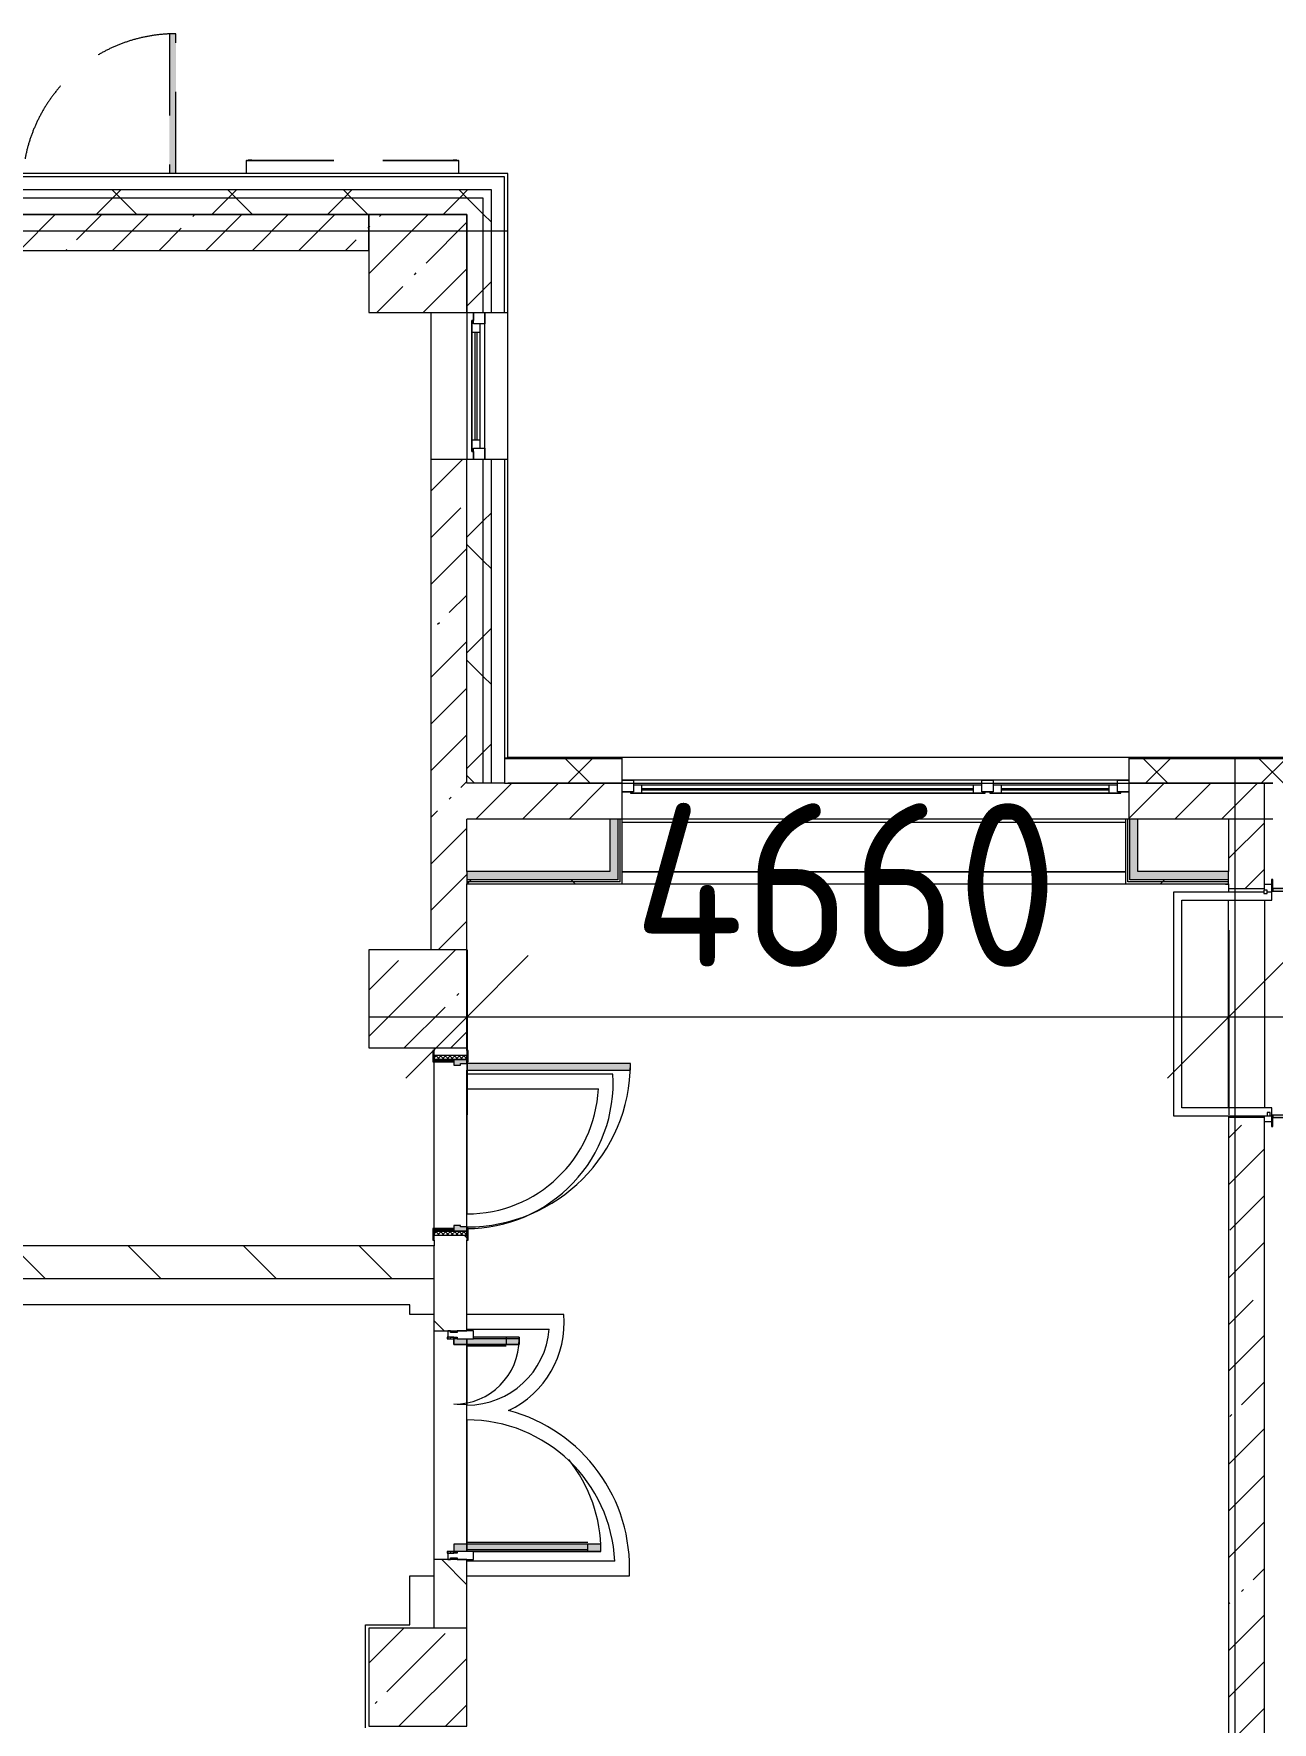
# Model space of a CAD drawing. Header units: millimetres. Extents: x 81548 to 272142, y -8553 to 29000.
# Drawn here: x 176092 to 183668, y 17875 to 28205 of the extents above; entities that cross this region are included whole.
import ezdxf

# ---------------------------------------------------------------- set-up
doc = ezdxf.new("R2010")
doc.units = ezdxf.units.MM
doc.linetypes.add('200_ШТРИХ__ш1_п0_6_', pattern=[800, 500, -300])
for name, color, linetype, lineweight in [('A-ANNO-DIMS', 7, 'Continuous', 9), ('A-ANNO-DIMS-500', 7, 'Continuous', 9), ('A-DETL-MBND-1', 7, '200_ШТРИХ__ш1_п0_6_', 9), ('A-GLAZ-3', 7, 'Continuous', 5), ('A-GLAZ-CWMG-2', 7, 'Continuous', 5), ('A-WALL', 7, 'Continuous', 9), ('A-WALL-3', 7, 'Continuous', 5), ('I-WALL-4', 7, 'Continuous', 5), ('S-COLS-3', 7, 'Continuous', 5), ('Оси', 7, 'Continuous', 9)]:
    doc.layers.add(name, color=color, linetype=linetype, lineweight=lineweight)
for name, color, linetype, lineweight, true_color in [('A-DETL-GENF-3', 7, 'Continuous', 5, 0xe2e2e2), ('A-DETL-GENF-5', 7, 'Continuous', 5, 0xaaaaaa), ('A-DOOR-2', 7, 'Continuous', 5, 0xe2e2e2), ('A-DOOR-3', 7, 'Continuous', 5, 0xaaaaaa), ('A-DOOR-FRAM-1', 7, 'Continuous', 5, 0xe2e2e2), ('A-DOOR-FRAM-3', 7, 'Continuous', 5, 0xaaaaaa), ('A-FLOR-1', 7, 'Continuous', 5, 0xaaaaaa), ('I-WALL-2', 7, 'Continuous', 5, 0xe7e7e7), ('I-WALL-3', 7, 'Continuous', 9, 0xe7e7e7)]:
    doc.layers.add(name, color=color, linetype=linetype, lineweight=lineweight, true_color=true_color)
doc.styles.add('ISOCPEUR_1', font='isocpeur.ttf', dxfattribs={"width": 0.9, "height": 1000})
doc.dimstyles.new('ISO-2_0_0_9К_Средний_округл2', dxfattribs={"dimscale": 304.8, "dimtxt": 995.981176, "dimasz": 2.46063, "dimexe": 1.968504, "dimexo": 0, "dimgap": 0, "dimtad": 1, "dimdec": 0, "dimrnd": 10, "dimzin": 0, "dimdsep": 46, "dimtxsty": 'ISOCPEUR_1', "dimblk1": 'OBLIQUE', "dimblk2": 'OBLIQUE', "dimsah": 1, "dimcen": 0.09, "dimdle": 1.968504, "dimazin": 0, "dimtfac": 1, "dimtdec": 4, "dimtix": 1, "dimtmove": 0, "dimatfit": 3, "dimfxl": 1, "dimtvp": 1, "dimtolj": 1, "dimtzin": 0, "dimarcsym": 2})
pattern_1 = [(45, (145131.5, 0), (-353.5534, 353.5534), []), (135, (145131.5, 0), (-353.5534, -353.5534), [])]
pattern_2 = [(45, (145131.5, 0), (-285.123, 285.123), []), (45, (145416.64, 0), (-285.123, 285.123), [504.031, -100.806, 16.764, -84.042])]
pattern_3 = [(135, (145131.5, 0), (-353.5534, -353.5534), [])]
pattern_4 = [(45, (145131.5, 0), (-530.33, 530.33), []), (135, (145131.5, 0), (-530.33, -530.33), [])]

# ---------------------------------------------------------------- blocks, each defined once
blk = doc.blocks.new('BSC_Колонна _Прямоугольная - 600х600-V71-2_10_3_птичка')
at = {"layer": 'S-COLS-3'}
h = blk.add_hatch(dxfattribs=at)
h.set_pattern_fill('FP_98', color=256, style=0, pattern_type=2)
h.set_pattern_definition([(45, (-33310, -18150), (-285.123, 285.123), []), (45, (-33024.88, -18150), (-285.123, 285.123), [504.031, -100.806, 16.764, -84.042])])
h.paths.add_polyline_path([(-300, -300), (300, -300), (300, 300), (-300, 300), (-300, 12)])
for p, q in [((300, 300), (-300, 300)), ((-300, 300), (-300, -300)), ((300, -300), (300, 300)), ((-300, -300), (300, -300))]:
    blk.add_line(p, q, dxfattribs=at)
blk = doc.blocks.new('120_Окно_СКБ_2Ст - 120_Окно_СКБ_2Ст 3100х2500 _мал_створка слева_ 2-22446355-2_10_3_птичка')
at = {"layer": 'A-GLAZ-3'}
for p, q in [((-1550, -127), (-1550, -57)), ((-1550, -57), (-1480, -57)), ((1550, -57), (-1550, -57)), ((-1480, -57), (-1480, -127)), ((650, -87), (-1480, -87)), ((-1480, -87), (-1480, -127)), ((-1430, -137), (-1430, -87)), ((600, -137), (600, -87)), ((650, -127), (650, -57)), ((650, -57), (720, -57)), ((650, -127), (650, -87)), ((720, -57), (720, -127)), ((1480, -87), (720, -87)), ((720, -87), (720, -127)), ((770, -137), (770, -87)), ((1430, -137), (1430, -87)), ((1480, -127), (1480, -57)), ((1480, -57), (1550, -57)), ((1480, -127), (1480, -87)), ((1550, -57), (1550, -127)), ((-1480, -127), (-1550, -127)), ((-1550, -127), (-1500, -127)), ((-1480, -127), (-1500, -127)), ((-1500, -127), (-1500, -137)), ((-1500, -137), (670, -137)), ((670, -137), (-1500, -137)), ((-1430, -107), (600, -107)), ((600, -117), (-1430, -117)), ((720, -127), (650, -127)), ((670, -127), (650, -127)), ((670, -127), (700, -127)), ((670, -137), (670, -127)), ((720, -127), (700, -127)), ((700, -127), (700, -137)), ((700, -137), (1500, -137)), ((1500, -137), (700, -137)), ((770, -107), (1430, -107)), ((1430, -117), (770, -117)), ((1550, -127), (1480, -127)), ((1500, -127), (1480, -127)), ((1500, -127), (1550, -127)), ((1500, -137), (1500, -127))]:
    blk.add_line(p, q, dxfattribs=at)
blk = doc.blocks.new('120_Окно_СКБ_1Ст - 120_Окно_СКБ_1Ст 900х2500_h_-19906774-2_10_3_птичка')
at = {"layer": 'A-GLAZ-3'}
for p, q in [((-450, -75), (-450, -5)), ((-450, -5), (-380, -5)), ((450, -5), (-450, -5)), ((-380, -75), (-450, -75)), ((-450, -75), (-400, -75)), ((-380, -75), (-400, -75)), ((-400, -75), (-400, -85)), ((-400, -85), (400, -85)), ((400, -85), (-400, -85)), ((-380, -5), (-380, -75)), ((380, -35), (-380, -35)), ((-380, -35), (-380, -75)), ((-330, -85), (-330, -35)), ((-330, -55), (330, -55)), ((330, -65), (-330, -65)), ((330, -85), (330, -35)), ((380, -75), (380, -5)), ((380, -5), (450, -5)), ((380, -75), (380, -35)), ((450, -75), (380, -75)), ((400, -75), (380, -75)), ((400, -75), (450, -75)), ((400, -85), (400, -75)), ((450, -5), (450, -75))]:
    blk.add_line(p, q, dxfattribs=at)
blk = doc.blocks.new('110_Дверь_СКБ_1Ст_Наружная - ДН-2д_л__ Дверь из подвала ЛК _900 мм в свету_ 3300 фрамуга метал-22954314-2_10_3_птичка')
at = {"layer": 'A-DETL-MBND-1'}
blk.add_hatch(color=256, dxfattribs=at).paths.add_polyline_path([(489.5, 115), (489.5, 970), (449.5, 970), (449.5, 115)])
for p, q in [((489.5, 970), (449.5, 970)), ((449.5, 970), (449.5, 115)), ((489.5, 115), (489.5, 970))]:
    blk.add_line(p, q, dxfattribs=at)
blk.add_arc((489.5, 30), 940, 90, 174.73278, dxfattribs=at)
blk = doc.blocks.new('BSC_Колонна _Прямоугольная - 600х600-V104-2_10_3_птичка')
at = {"layer": 'S-COLS-3'}
h = blk.add_hatch(dxfattribs=at)
h.set_pattern_fill('FP_122', color=256, style=0, pattern_type=2)
h.set_pattern_definition([(45, (-33310, -22300), (-285.123, 285.123), []), (45, (-33024.88, -22300), (-285.123, 285.123), [504.031, -100.806, 16.764, -84.042])])
h.paths.add_polyline_path([(-300, -300), (300, -300), (300, 300), (-300, 300)])
for p, q in [((300, 300), (-300, 300)), ((-300, 300), (-300, -300)), ((300, -300), (300, 300)), ((-300, -300), (300, -300))]:
    blk.add_line(p, q, dxfattribs=at)
blk = doc.blocks.new('110_Дверь_СКБ_2Ст - Д-1 Лестничная клетка EIS60-24280000-2_10_3_птичка')
at = {"layer": 'A-DOOR-2'}
for points in [[(-637.5, 1010), (-637.5, 110), (-587.5, 110), (-587.5, 1010)], [(612.5, 510), (612.5, 110), (662.5, 110), (662.5, 510)], [(712.5, 30), (697.5, 30), (697.5, -110), (712.5, -110)]]:
    blk.add_hatch(color=256, dxfattribs=at).paths.add_polyline_path(points)
h = blk.add_hatch(color=256, dxfattribs=at)
h.paths.add_polyline_path([(712.5, 110), (662.5, 110), (662.5, 60), (652.5, 60), (652.5, 30), (712.5, 30), (712.5, 39.7)])
h.paths.add_polyline_path([(-687.5, 110), (-687.5, 30), (-627.5, 30), (-627.5, 60), (-637.5, 60), (-637.5, 110)])
at = {"layer": 'A-DOOR-FRAM-1'}
for points in [[(-672.5, 118), (-742.5, 118), (-742.5, 110), (-672.5, 110)], [(697.5, 118), (697.5, 110), (767.5, 110), (767.5, 118)], [(-672.5, 30), (-687.5, 30), (-687.5, -110), (-672.5, -110)], [(-692.8, -110), (-742.5, -110), (-742.5, -118), (-672.5, -118), (-672.5, -110)], [(697.5, -110), (697.5, -118), (767.5, -118), (767.5, -110)]]:
    blk.add_hatch(color=256, dxfattribs=at).paths.add_polyline_path(points)
at = {"layer": 'A-DOOR-3'}
for p, q in [((-637.5, 1010), (-637.5, 110)), ((-587.5, 1010), (-637.5, 1010)), ((-587.5, 110), (-587.5, 1010)), ((662.5, 510), (612.5, 510)), ((612.5, 510), (612.5, 110)), ((662.5, 110), (662.5, 510)), ((-637.5, 110), (-587.5, 110)), ((612.5, 110), (662.5, 110))]:
    blk.add_line(p, q, dxfattribs=at)
for centre, radius, start, end in [((-637.5, 110), 900, 0, 90), ((662.5, 110), 400, 90, 180)]:
    blk.add_arc(centre, radius, start, end, dxfattribs=at)
at = {"layer": 'A-DOOR-FRAM-3'}
for p, q in [((-672.5, 118), (-742.5, 118)), ((-742.5, 118), (-742.5, 110)), ((-742.5, 110), (-672.5, 110)), ((-637.5, 110), (-687.5, 110)), ((-687.5, 110), (-687.5, 30)), ((-672.5, 110), (-672.5, 118)), ((-637.5, 60), (-637.5, 110)), ((662.5, 110), (662.5, 60)), ((712.5, 110), (662.5, 110)), ((767.5, 118), (697.5, 118)), ((697.5, 118), (697.5, 110)), ((697.5, 110), (767.5, 110)), ((712.5, 30), (712.5, 110)), ((767.5, 110), (767.5, 118)), ((-687.5, 30), (-627.5, 30)), ((-672.5, 30), (-687.5, 30)), ((-687.5, 30), (-687.5, -110)), ((-672.5, -110), (-672.5, 30)), ((-627.5, 60), (-637.5, 60)), ((-627.5, 30), (-627.5, 60)), ((662.5, 60), (652.5, 60)), ((652.5, 60), (652.5, 30)), ((652.5, 30), (712.5, 30)), ((712.5, 30), (697.5, 30)), ((697.5, 30), (697.5, -110)), ((712.5, -110), (712.5, 30)), ((-672.5, -110), (-742.5, -110)), ((-742.5, -110), (-742.5, -118)), ((-742.5, -118), (-672.5, -118)), ((-687.5, -110), (-672.5, -110)), ((-672.5, -118), (-672.5, -110)), ((697.5, -110), (712.5, -110)), ((767.5, -110), (697.5, -110)), ((697.5, -110), (697.5, -118)), ((697.5, -118), (767.5, -118)), ((767.5, -118), (767.5, -110))]:
    blk.add_line(p, q, dxfattribs=at)
blk = doc.blocks.new('Указатель_Домовой_Квартальный_По грани - Указатель одинарный-23221565-2_10_3_птичка')
at = {"layer": 'A-DETL-MBND-1'}
for p, q in [((32260, 27430), (32260, 27350)), ((32261, 27430), (32260, 27430)), ((32260, 27430), (32295, 27430)), ((32270, 27432), (32270, 27430)), ((32295, 27432), (32270, 27432)), ((32270, 27432), (32295, 27432)), ((32295, 27432), (32275, 27432)), ((32275, 27432), (32295, 27432)), ((32295, 27432), (33525, 27432)), ((32295, 27430), (33525, 27430)), ((33525, 27432), (33545, 27432)), ((33545, 27432), (33525, 27432)), ((33525, 27432), (33550, 27432)), ((33550, 27432), (33525, 27432)), ((33525, 27430), (33560, 27430)), ((33550, 27430), (33550, 27432)), ((33560, 27430), (33559, 27430)), ((33560, 27350), (33560, 27430))]:
    blk.add_line(p, q, dxfattribs=at)
blk = doc.blocks.new('110_Дверь_СКБ_1Ст_Внутренняя1 - Д-4б _огнестойкая EI 30_-32701367-2_10_3_птичка')
at = {"layer": 'A-DOOR-2'}
h = blk.add_hatch(color=256, dxfattribs=at)
h.paths.add_polyline_path([(537.5, 100), (512.5, 100), (512.5, 60), (502.5, 60), (502.5, 20), (537.5, 20)])
h.paths.add_polyline_path([(-477.5, 60), (-487.5, 60), (-487.5, 100), (-512.5, 100), (-512.5, 20), (-477.5, 20)])
at = {"layer": 'A-DOOR-3'}
h = blk.add_hatch(dxfattribs=at)
h.set_pattern_fill('FP_70', color=256, style=0, pattern_type=2)
h.set_pattern_definition([(135, (1751.41, 164.685), (-14.14214, -14.14214), []), (225, (1751.41, 164.685), (14.14214, -14.14214), [])])
h.paths.add_polyline_path([(562.5, 100), (537.5, 100), (537.5, -100), (562.5, -100)])
at = {"layer": 'A-DOOR-FRAM-1'}
for points in [[(-447.5, 421.5), (-447.5, 1100), (-487.5, 1100), (-487.5, 100), (-447.5, 100)], [(-497.5, 100), (-497.5, 108), (-567.5, 108), (-567.5, 100)], [(592.5, 108), (522.5, 108), (522.5, 100), (592.5, 100)], [(-497.5, 20), (-512.5, 20), (-512.5, -100), (-497.5, -100)], [(537.5, 20), (522.5, 20), (522.5, -100), (537.5, -100)], [(-497.5, -108), (-497.5, -100), (-567.5, -100), (-567.5, -108)], [(592.5, -100), (522.5, -100), (522.5, -108), (592.5, -108)]]:
    blk.add_hatch(color=256, dxfattribs=at).paths.add_polyline_path(points)
at = {"layer": 'A-DOOR-FRAM-3'}
h = blk.add_hatch(dxfattribs=at)
h.set_pattern_fill('FP_71', color=256, style=0, pattern_type=2)
h.set_pattern_definition([(45, (-371.384, 164.685), (-14.1421, 14.1421), []), (135, (-371.384, 164.685), (-14.1421, -14.1421), [])])
h.paths.add_polyline_path([(-512.5, 100), (-537.5, 100), (-537.5, -100), (-512.5, -100)])
at = {"layer": 'A-DOOR-3'}
for p, q in [((-487.5, 1100), (-487.5, 100)), ((-447.5, 1100), (-487.5, 1100)), ((-447.5, 100), (-447.5, 1100)), ((-487.5, 100), (-447.5, 100))]:
    blk.add_line(p, q, dxfattribs=at)
blk.add_arc((-487.5, 100), 1000, 360, 90, dxfattribs=at)
at = {"layer": 'A-DOOR-FRAM-3'}
for p, q in [((-497.5, 108), (-567.5, 108)), ((-567.5, 108), (-567.5, 100)), ((-497.5, 100), (-497.5, 108)), ((592.5, 108), (522.5, 108)), ((522.5, 108), (522.5, 100)), ((592.5, 100), (592.5, 108)), ((-567.5, 100), (-497.5, 100)), ((-512.5, 100), (-537.5, 100)), ((-537.5, 100), (-537.5, -100)), ((-487.5, 100), (-512.5, 100)), ((-512.5, 100), (-512.5, 20)), ((-512.5, -100), (-512.5, 100)), ((-497.5, 100), (-512.5, 100)), ((-512.5, 100), (-512.5, 99)), ((-512.5, 99), (-497.5, 99)), ((-512.5, 20), (-477.5, 20)), ((-497.5, 20), (-512.5, 20)), ((-512.5, 20), (-512.5, -100)), ((-497.5, 99), (-497.5, 100)), ((-497.5, -100), (-497.5, 20)), ((-487.5, 60), (-487.5, 100)), ((-477.5, 60), (-487.5, 60)), ((-477.5, 20), (-477.5, 60)), ((512.5, 60), (502.5, 60)), ((502.5, 60), (502.5, 20)), ((502.5, 20), (537.5, 20)), ((512.5, 100), (512.5, 60)), ((537.5, 100), (512.5, 100)), ((537.5, 100), (522.5, 100)), ((522.5, 100), (522.5, 99)), ((522.5, 100), (592.5, 100)), ((522.5, 99), (537.5, 99)), ((537.5, 20), (522.5, 20)), ((522.5, 20), (522.5, -100)), ((537.5, 20), (537.5, 100)), ((562.5, 100), (537.5, 100)), ((537.5, 100), (537.5, -100)), ((537.5, 99), (537.5, 100)), ((537.5, -100), (537.5, 20)), ((562.5, -100), (562.5, 100)), ((-497.5, -100), (-567.5, -100)), ((-567.5, -100), (-567.5, -108)), ((-537.5, -100), (-512.5, -100)), ((-512.5, -100), (-497.5, -100)), ((-497.5, -108), (-497.5, -100)), ((522.5, -100), (537.5, -100)), ((592.5, -100), (522.5, -100)), ((522.5, -100), (522.5, -108)), ((537.5, -100), (562.5, -100)), ((592.5, -108), (592.5, -100)), ((-567.5, -108), (-497.5, -108)), ((522.5, -108), (592.5, -108))]:
    blk.add_line(p, q, dxfattribs=at)
blk = doc.blocks.new('Прямоугольный импост - Импост структурный с накладкой - 160мм Темный-32479175-2_10_3_птичка')
at = {"layer": 'A-GLAZ-CWMG-2'}
for p, q in [((-50, 40), (-50, 140)), ((-50, 140), (0, 140)), ((0, 140), (0, 40)), ((-40, 40), (-50, 40)), ((-50, -17), (-50, 0)), ((-50, 0), (-40, 0)), ((-40, 0), (-40, 40)), ((-10, 40), (-10, 0)), ((0, 40), (-10, 40)), ((-10, 0), (0, 0)), ((0, 0), (0, -17)), ((0, -17), (-50, -17))]:
    blk.add_line(p, q, dxfattribs=at)
blk = doc.blocks.new('Дверь_Витражная_остекление_ - Д-39_л_ Актовый-V178-2_10_3_птичка')
at = {"layer": 'A-DETL-GENF-3'}
for points in [[(650, 421), (650, 920), (605, 920), (605, 20), (650, 20), (650, 140)], [(-615, 40), (-615, 420), (-660, 420), (-660, 140), (-650, 140), (-650, 40), (-660, 40), (-660, 20), (-615, 20)]]:
    blk.add_hatch(color=256, dxfattribs=at).paths.add_polyline_path(points)
at = {"layer": 'A-DETL-GENF-5'}
for p, q in [((596, 840), (596, 100)), ((650, 920), (605, 920)), ((605, 920), (605, 20)), ((650, 920), (605, 920)), ((605, 920), (605, 20)), ((650, 840), (605, 840)), ((640, 840), (640, 100)), ((650, 920), (650, 140)), ((650, 140), (650, 920)), ((-660, 420), (-615, 420)), ((-660, 420), (-660, 140)), ((-615, 420), (-660, 420)), ((-660, 420), (-660, 140)), ((-615, 420), (-615, 20)), ((-615, 20), (-615, 420)), ((-660, 340), (-615, 340)), ((-650, 340), (-650, 140)), ((-606, 340), (-606, 100)), ((-650, 100), (-615, 100)), ((-615, 20), (-650, 20)), ((-650, 20), (-615, 20)), ((650, 100), (605, 100)), ((605, 20), (650, 20)), ((605, 20), (650, 20)), ((650, 40), (650, 20)), ((650, 20), (650, 40))]:
    blk.add_line(p, q, dxfattribs=at)
at = {"layer": 'A-DOOR-3'}
for p, q in [((650, 920), (650, 140)), ((-650, 420), (-650, 140)), ((-650, 20), (-660, 20)), ((-660, 20), (-660, -20)), ((-650, 40), (-650, 20)), ((-650, -20), (-650, 20)), ((650, 40), (650, 20)), ((660, 20), (650, 20)), ((650, 20), (650, -20)), ((660, -20), (660, 20)), ((-660, -20), (-650, -20)), ((650, -20), (660, -20))]:
    blk.add_line(p, q, dxfattribs=at)
for centre, radius, start, end in [((650, 20), 900, 90, 128.5974), ((-650, 20), 400, 360, 90), ((650, 20), 900, 174.8223, 180)]:
    blk.add_arc(centre, radius, start, end, dxfattribs=at)
blk = doc.blocks.new('Прямоугольный импост - Импост структурный с накладкой - 160мм Темный-32479277-2_10_3_птичка')
at = {"layer": 'A-GLAZ-CWMG-2'}
for p, q in [((0, 140), (-50, 140)), ((-50, 140), (-50, 40)), ((0, 40), (0, 140)), ((-50, 40), (-40, 40)), ((-40, 0), (-50, 0)), ((-50, 0), (-50, -17)), ((-40, 40), (-40, 0)), ((-10, 0), (-10, 40)), ((-10, 40), (0, 40)), ((0, 0), (-10, 0)), ((0, -17), (0, 0)), ((-50, -17), (0, -17))]:
    blk.add_line(p, q, dxfattribs=at)
blk = doc.blocks.new('Зашивка приборов отопления22 - Зашивка приборов отопления-33321747-2_10_3_птичка')
at = {"layer": 'A-WALL-3'}
for p, q in [((37288, 26888), (34188, 26888)), ((34188, 26567), (37268, 26567)), ((37268, 26567), (34188, 26567)), ((34188, 26492), (37268, 26492))]:
    blk.add_line(p, q, dxfattribs=at)
blk = doc.blocks.new('DIMBLOCK158-2_10_3_птичка')
at = {"layer": 'A-ANNO-DIMS-500'}
for p, q in [((183402, 22721), (183402, 21591)), ((183402, 22191), (183402, 22721)), ((178742, 22600), (178742, 21591)), ((178742, 22191), (178742, 22600)), ((178142, 22191), (184002, 22191))]:
    blk.add_line(p, q, dxfattribs=at)
at = {"layer": 'A-ANNO-DIMS-500', "lineweight": 20}
for p, q in [((178742, 22191), (179117, 22566)), ((183402, 22191), (183777, 22566)), ((178742, 22191), (178367, 21816)), ((183402, 22191), (183027, 21816))]:
    blk.add_line(p, q, dxfattribs=at)
at = {"layer": 'A-ANNO-DIMS-500', "color": 0, "insert": (179760, 23497), "char_height": 1000, "width": 3148.83, "attachment_point": 1, "line_spacing_factor": 1.149209, "style": 'ISOCPEUR_1'}
blk.add_mtext('4660', dxfattribs=at)
blk = doc.blocks.new('_Oblique')
at = {"color": 0, "linetype": 'ByBlock', "lineweight": -2}
blk.add_line((-0.5, -0.5), (0.5, 0.5), dxfattribs=at)

msp = doc.modelspace()

# ---------------------------------------------------------------- hatches: boundary and pattern name
at = {"layer": 'A-WALL-3'}
h = msp.add_hatch(dxfattribs=at)
h.set_pattern_fill('FP_55', color=256, style=0, pattern_type=2)
h.set_pattern_definition(pattern_1)
h.paths.add_polyline_path([(178841.5, 27200), (178841.5, 27250), (164741.8, 27250), (164741.8, 27200), (178741.5, 27200)])
h.paths.add_polyline_path([(160241.8, 27200), (160241.8, 27250), (158820.5, 27250), (158820.5, 27200), (159564.1, 27200)])
h.paths.add_polyline_path([(161141.8, 27200), (162041.8, 27200), (162041.8, 27250), (161141.8, 27250)])
h.paths.add_polyline_path([(163841.8, 27200), (163841.8, 27250), (162941.8, 27250), (162941.8, 27200), (163278.1, 27200)])
h = msp.add_hatch(dxfattribs=at)
h.set_pattern_fill('FP_55', color=256, style=0, pattern_type=2)
h.set_pattern_definition(pattern_1)
h.paths.add_polyline_path([(176277.4, 27100), (178741.5, 27100), (178741.5, 27200), (164741.8, 27200), (164741.8, 27100), (175741.5, 27100)])
h.paths.add_polyline_path([(163241.8, 27100), (163841.8, 27100), (163841.8, 27200), (162941.8, 27200), (162941.8, 27100)])
h.paths.add_polyline_path([(161141.8, 27100), (162041.8, 27100), (162041.8, 27200), (161141.8, 27200)])
h.paths.add_polyline_path([(158841.5, 27100), (160241.8, 27100), (160241.8, 27200), (158820.5, 27200), (158820.5, 27100)])
h = msp.add_hatch(dxfattribs=at)
h.set_pattern_fill('FP_55', color=256, style=0, pattern_type=2)
h.set_pattern_definition(pattern_1)
h.paths.add_polyline_path([(178741.5, 23620), (178841.5, 23620), (178841.5, 25600), (178741.5, 25600), (178741.5, 23946.9)])
h.paths.add_polyline_path([(178741.5, 26500), (178841.5, 26500), (178841.5, 27200), (178741.5, 27200), (178741.5, 26839.2)])
h = msp.add_hatch(dxfattribs=at)
h.set_pattern_fill('FP_55', color=256, style=0, pattern_type=2)
h.set_pattern_definition(pattern_1)
h.paths.add_polyline_path([(178891.5, 23620), (178891.5, 25600), (178841.5, 25600), (178841.5, 23620)])
h.paths.add_polyline_path([(178841.5, 26500), (178891.5, 26500), (178891.5, 27250), (178841.5, 27250), (178841.5, 26839.2)])
h = msp.add_hatch(dxfattribs=at)
h.set_pattern_fill('FP_55', color=256, style=0, pattern_type=2)
h.set_pattern_definition(pattern_1)
h.paths.add_polyline_path([(186955.4, 23620), (187291.5, 23620), (187291.5, 23770), (186849.5, 23770), (186849.5, 23620)])
h.paths.add_polyline_path([(182791.5, 23620), (184933.5, 23620), (184933.5, 23770), (182791.5, 23770)])
h.paths.add_polyline_path([(178971.5, 23620), (179691.5, 23620), (179691.5, 23770), (178971.5, 23770)])
at = {"layer": 'I-WALL-2'}
msp.add_hatch(color=256, dxfattribs=at).paths.add_polyline_path([(179666.5, 23079), (179666.5, 23400), (179616.5, 23400), (179616.5, 23079)])
at = {"layer": 'I-WALL-3'}
for points in [[(182796.5, 23029), (182846.5, 23029), (182846.5, 23399), (182796.5, 23399), (182796.5, 23368.5)], [(178741.5, 23029), (179666.5, 23029), (179666.5, 23079), (178741.5, 23079)], [(182846.5, 23029), (183401.5, 23029), (183401.5, 23079), (182846.5, 23079)]]:
    msp.add_hatch(color=256, dxfattribs=at).paths.add_polyline_path(points)
at = {"layer": 'I-WALL-4'}
h = msp.add_hatch(dxfattribs=at)
h.set_pattern_fill('FP_63', color=256, style=0, pattern_type=2)
h.set_pattern_definition(pattern_2)
h.paths.add_polyline_path([(175141.5, 26880), (175141.5, 27100), (171541.5, 27100), (171541.5, 26880)])
h.paths.add_polyline_path([(178141.5, 26880), (178141.5, 27100), (175741.5, 27100), (175741.5, 26880), (178134.5, 26880)])
h.paths.add_polyline_path([(167920.7, 26880), (170941.5, 26880), (170941.5, 27100), (167641.5, 27100), (167641.5, 26880)])
h = msp.add_hatch(dxfattribs=at)
h.set_pattern_fill('FP_63', color=256, style=0, pattern_type=2)
h.set_pattern_definition(pattern_2)
h.paths.add_polyline_path([(178741.5, 22600), (178741.5, 25600), (178521.5, 25600), (178521.5, 22600)])
h = msp.add_hatch(dxfattribs=at)
h.set_pattern_fill('FP_63', color=256, style=0, pattern_type=2)
h.set_pattern_definition(pattern_2)
h.paths.add_polyline_path([(182791.5, 23400), (183621.5, 23400), (183621.5, 23620), (182791.5, 23620)])
h.paths.add_polyline_path([(178741.5, 23400), (179691.5, 23400), (179691.5, 23620), (178741.5, 23620)])
h = msp.add_hatch(dxfattribs=at)
h.set_pattern_fill('FP_63', color=256, style=0, pattern_type=2)
h.set_pattern_definition(pattern_2)
h.paths.add_polyline_path([(183401.5, 11200), (183621.5, 11200), (183621.5, 12125), (183401.5, 12125), (183401.5, 11221)])
h.paths.add_polyline_path([(183401.5, 13525), (183621.5, 13525), (183621.5, 21575), (183401.5, 21575), (183401.5, 13534.8)])
h.paths.add_polyline_path([(183401.5, 22975), (183621.5, 22975), (183621.5, 23400), (183401.5, 23400), (183401.5, 23004)])
h = msp.add_hatch(dxfattribs=at)
h.set_pattern_fill('FP_167', color=256, style=0, pattern_type=2)
h.set_pattern_definition(pattern_4)
h.paths.add_polyline_path([(178741.5, 23016.5), (179679, 23016.5), (179679, 23029), (178741.5, 23029)])
h = msp.add_hatch(dxfattribs=at)
h.set_pattern_fill('FP_167', color=256, style=0, pattern_type=2)
h.set_pattern_definition(pattern_4)
h.paths.add_polyline_path([(178741.5, 23004), (179691.5, 23004), (179691.5, 23016.5), (178741.5, 23016.5)])
h = msp.add_hatch(dxfattribs=at)
h.set_pattern_fill('FP_167', color=256, style=0, pattern_type=2)
h.set_pattern_definition(pattern_4)
h.paths.add_polyline_path([(182784, 23004), (183401.5, 23004), (183401.5, 23016.5), (182784, 23016.5)])
h = msp.add_hatch(dxfattribs=at)
h.set_pattern_fill('FP_167', color=256, style=0, pattern_type=2)
h.set_pattern_definition(pattern_4)
h.paths.add_polyline_path([(182846.5, 23016.5), (183401.5, 23016.5), (183401.5, 23029), (182796.5, 23029), (182796.5, 23016.5)])
h = msp.add_hatch(dxfattribs=at)
h.set_pattern_fill('FP_66', color=256, style=0, pattern_type=2)
h.set_pattern_definition(pattern_3)
h.paths.add_polyline_path([(178541.5, 20790), (178741.5, 20790), (178741.5, 20855), (178541.5, 20855), (178541.5, 20825)])
h.paths.add_polyline_path([(178741.5, 21955), (178741.5, 22000), (178541.5, 22000), (178541.5, 21955)])
h = msp.add_hatch(dxfattribs=at)
h.set_pattern_fill('FP_66', color=256, style=0, pattern_type=2)
h.set_pattern_definition(pattern_3)
h.paths.add_polyline_path([(178541.5, 20590), (178541.5, 20790), (175741.5, 20790), (175741.5, 20590), (177205.9, 20590)])
h = msp.add_hatch(dxfattribs=at)
h.set_pattern_fill('FP_66', color=256, style=0, pattern_type=2)
h.set_pattern_definition(pattern_3)
h.paths.add_polyline_path([(178659.2, 18450), (178741.5, 18450), (178741.5, 18870), (178541.5, 18870), (178541.5, 18450)])
h.paths.add_polyline_path([(178741.5, 20270), (178741.5, 20790), (178541.5, 20790), (178541.5, 20270)])
at = {"layer": 'S-COLS-3'}
h = msp.add_hatch(dxfattribs=at)
h.set_pattern_fill('FP_63', color=256, style=0, pattern_type=2)
h.set_pattern_definition(pattern_2)
h.paths.add_polyline_path([(178141.5, 26500), (178741.5, 26500), (178741.5, 27100), (178141.5, 27100), (178141.5, 26839.2)])

# ---------------------------------------------------------------- linework, layer by layer
at = {"layer": 'A-DETL-MBND-1'}
msp.add_line((183671.5, 23619.7), (183621.5, 23619.7), dxfattribs=at)
at = {"layer": 'A-FLOR-1'}
for p, q in [((182771.5, 23380), (179691.5, 23380)), ((183671.5, 23400), (183621.5, 23400)), ((179691.5, 23079), (182771.5, 23079)), ((179692.5, 23003), (178741.5, 23003)), ((183381.5, 23003), (182771.5, 23003)), ((183616.5, 22954.3), (183064.9, 22954.3)), ((183064.9, 22954.3), (183064.9, 21584.5)), ((183381.5, 23000), (183381.5, 23003)), ((183401.5, 23000), (183381.5, 23000)), ((183663.5, 23000), (183621.5, 23000)), ((183664.9, 22954.3), (183636.5, 22954.3)), ((183664.9, 22904.3), (183664.9, 22954.3)), ((183114.9, 21634.5), (183114.9, 22904.3)), ((183114.9, 22904.3), (183664.9, 22904.3)), ((178741.5, 21865), (178741.5, 21840)), ((178741.5, 20905), (178741.5, 21865)), ((179635.1, 21840), (178741.5, 21840)), ((178741.5, 21750), (178741.5, 20985)), ((178741.5, 21750), (179545.5, 21750)), ((183664.9, 21634.5), (183114.9, 21634.5)), ((183664.9, 21590), (183664.9, 21634.5)), ((183064.9, 21584.5), (183663.5, 21584.5)), ((183620.8, 21550), (183663.5, 21550)), ((178391.5, 20429), (175741.5, 20429)), ((178391.5, 20370), (178391.5, 20429)), ((178541.5, 20370), (178391.5, 20370)), ((179334.4, 20370), (178741.5, 20370)), ((178741.5, 20280), (179244.9, 20280)), ((178741.5, 20220), (178741.5, 19815)), ((178741.5, 18920), (178741.5, 20220)), ((178741.5, 19725), (178741.5, 18920)), ((179645.6, 18860), (178741.5, 18860)), ((178391.5, 18470), (178391.5, 18770)), ((178391.5, 18770), (178541.5, 18770)), ((178741.5, 18770), (179735.3, 18770)), ((178121.5, 17840), (178121.5, 18470)), ((178121.5, 18470), (178391.5, 18470))]:
    msp.add_line(p, q, dxfattribs=at)
for centre, radius, start, end in [((178741.5, 21790), 895, 270, 3.20255), ((178741.5, 21790), 805, 270, 357.15183), ((178741.5, 20320), 595, 295.28402, 4.82046), ((178741.5, 20320), 505, 270, 355.45696), ((178741.5, 18820), 995, 357.1196, 75.20242), ((178741.5, 18820), 905, 2.53324, 90)]:
    msp.add_arc(centre, radius, start, end, dxfattribs=at)
at = {"layer": 'A-WALL'}
for p, q in [((178971.5, 27330), (164741.8, 27330)), ((178971.5, 26500), (178971.5, 27330)), ((178891.5, 27250), (164741.8, 27250)), ((178841.5, 27200), (164741.8, 27200)), ((178841.5, 26500), (178841.5, 27200)), ((178891.5, 26500), (178891.5, 27250)), ((178141.5, 27100), (175741.5, 27100)), ((178741.5, 23620), (178741.5, 25600)), ((178841.5, 23620), (178841.5, 25600)), ((178891.5, 23620), (178891.5, 25600)), ((178971.5, 25600), (178971.5, 23620)), ((179691.5, 23773), (178971.5, 23773)), ((179691.5, 23770), (178971.5, 23770)), ((178991.5, 23778), (178991.5, 23773)), ((184936.5, 23773), (182791.5, 23773)), ((184933.5, 23770), (182791.5, 23770)), ((179691.5, 23620), (178991.5, 23620)), ((183621.5, 23620), (182791.5, 23620)), ((179666.5, 23029), (179666.5, 23400)), ((179679, 23016.5), (179679, 23400)), ((182784, 23016.5), (182784, 23399)), ((182796.5, 23029), (182796.5, 23399)), ((178741.5, 23079), (178741.5, 23004)), ((183401.5, 23004), (183401.5, 23079)), ((179666.5, 23029), (178741.5, 23029)), ((179679, 23016.5), (178741.5, 23016.5)), ((183401.5, 23016.5), (182784, 23016.5)), ((183401.5, 23029), (182796.5, 23029))]:
    msp.add_line(p, q, dxfattribs=at)
at = {"layer": 'A-WALL-3'}
for p, q in [((178991.5, 27350), (164741.8, 27350)), ((178991.5, 23778), (178991.5, 27350)), ((175741.5, 27100), (178741.5, 27100)), ((178741.5, 27100), (178741.5, 25600)), ((178741.5, 26500), (178991.5, 26500)), ((178991.5, 25600), (178741.5, 25600)), ((187041.5, 23778), (178991.5, 23778)), ((179691.5, 23620), (179691.5, 23778)), ((182791.5, 23778), (182791.5, 23620)), ((178971.5, 23620), (183671.5, 23620)), ((183616.5, 22965), (183616.5, 22945)), ((183636.5, 22965), (183616.5, 22965)), ((183616.5, 22945), (183636.5, 22945)), ((183636.5, 22945), (183636.5, 22965)), ((183656.5, 21605), (183636.5, 21605)), ((183636.5, 21605), (183636.5, 21585)), ((183656.5, 21585), (183656.5, 21605)), ((183636.5, 21585), (183656.5, 21585))]:
    msp.add_line(p, q, dxfattribs=at)
at = {"layer": 'I-WALL-4'}
for p, q in [((178141.5, 26880), (178141.5, 27100)), ((175941.5, 26880), (178141.5, 26880)), ((178521.5, 26500), (178521.5, 22600)), ((178741.5, 25600), (178521.5, 25600)), ((178971.5, 23620), (178741.5, 23620)), ((179691.5, 23004), (179691.5, 23620)), ((182791.5, 23620), (182791.5, 23400)), ((183621.5, 22965), (183621.5, 23620)), ((178741.5, 23079), (178741.5, 23400)), ((183621.5, 23400), (178741.5, 23400)), ((179616.5, 23400), (179616.5, 23079)), ((182771.5, 23399), (182771.5, 23004)), ((182846.5, 23399), (182771.5, 23399)), ((182846.5, 23079), (182846.5, 23399)), ((183401.5, 23400), (183401.5, 23079)), ((179616.5, 23079), (178741.5, 23079)), ((183401.5, 23079), (182846.5, 23079)), ((178741.5, 22600), (178741.5, 23004)), ((178741.5, 23004), (179691.5, 23004)), ((182771.5, 23004), (183401.5, 23004)), ((183401.5, 23004), (183401.5, 22954.3)), ((183401.5, 22975), (183621.5, 22975)), ((183401.5, 21634.5), (183401.5, 22904.3)), ((183621.5, 22904.3), (183621.5, 21634.5)), ((178541.5, 22000), (178541.5, 21985)), ((178541.5, 20895), (178541.5, 21915)), ((178741.5, 21985), (178741.5, 22000)), ((183401.5, 21584.5), (183401.5, 13518)), ((183621.5, 21575), (183401.5, 21575)), ((183621.5, 11200), (183621.5, 21584.5)), ((178541.5, 20790), (175941.5, 20790)), ((178541.5, 20825), (178541.5, 20790)), ((178541.5, 18450), (178541.5, 20790)), ((178741.5, 20790), (178741.5, 20825)), ((178741.5, 20270), (178741.5, 20790)), ((175741.5, 20590), (178541.5, 20590)), ((178541.5, 20270), (178741.5, 20270)), ((178741.5, 18870), (178541.5, 18870)), ((178741.5, 18450), (178741.5, 18870))]:
    msp.add_line(p, q, dxfattribs=at)
at = {"layer": 'S-COLS-3'}
for p, q in [((178741.5, 27100), (178141.5, 27100)), ((178141.5, 27100), (178141.5, 26500)), ((178741.5, 26500), (178741.5, 27100)), ((178141.5, 26500), (178741.5, 26500))]:
    msp.add_line(p, q, dxfattribs=at)
at = {"layer": 'Оси'}
for p, q in [((166491.5, 27000), (178991.5, 27000)), ((183441.5, 11277.7), (183441.5, 23777.7))]:
    msp.add_line(p, q, dxfattribs=at)

# ---------------------------------------------------------------- block references
at = {"layer": 'A-DETL-MBND-1'}
for name, p in [('110_Дверь_СКБ_1Ст_Наружная - ДН-2д_л__ Дверь из подвала ЛК _900 мм в свету_ 3300 фрамуга метал-22954314-2_10_3_птичка', (176472, 27235)), ('Указатель_Домовой_Квартальный_По грани - Указатель одинарный-23221565-2_10_3_птичка', (145131.5, 0))]:
    msp.add_blockref(name, p, dxfattribs=at)
at = {"layer": 'A-DOOR-3'}
for name, p, rotation in [('110_Дверь_СКБ_2Ст - Д-1 Лестничная клетка EIS60-24280000-2_10_3_птичка', (183781.5, 22287.5), 269.9999999999999), ('110_Дверь_СКБ_1Ст_Внутренняя1 - Д-4б _огнестойкая EI 30_-32701367-2_10_3_птичка', (178641.5, 21417.5), 270), ('Дверь_Витражная_остекление_ - Д-39_л_ Актовый-V178-2_10_3_птичка', (178641.5, 19570), 269.9999999999996)]:
    msp.add_blockref(name, p, dxfattribs=dict(at, rotation=rotation))
at = {"layer": 'A-GLAZ-3', "rotation": 269.9999999999999}
msp.add_blockref('120_Окно_СКБ_1Ст - 120_Окно_СКБ_1Ст 900х2500_h_-19906774-2_10_3_птичка', (178856.5, 26050), dxfattribs=at)
at = {"layer": 'A-GLAZ-3'}
msp.add_blockref('120_Окно_СКБ_2Ст - 120_Окно_СКБ_2Ст 3100х2500 _мал_створка слева_ 2-22446355-2_10_3_птичка', (181241.5, 23695), dxfattribs=at)
at = {"layer": 'A-GLAZ-CWMG-2', "extrusion": (0, 0, -1), "rotation": 90.00000000000041}
msp.add_blockref('Прямоугольный импост - Импост структурный с накладкой - 160мм Темный-32479175-2_10_3_птичка', (-178641.5, 20270), dxfattribs=at)
at = {"layer": 'A-GLAZ-CWMG-2', "rotation": 269.9999999999996}
msp.add_blockref('Прямоугольный импост - Импост структурный с накладкой - 160мм Темный-32479277-2_10_3_птичка', (178641.5, 18870), dxfattribs=at)
at = {"layer": 'A-WALL-3'}
msp.add_blockref('Зашивка приборов отопления22 - Зашивка приборов отопления-33321747-2_10_3_птичка', (145503.7, -3488.4), dxfattribs=at)
at = {"layer": 'S-COLS-3'}
for name, p in [('BSC_Колонна _Прямоугольная - 600х600-V104-2_10_3_птичка', (178441.5, 22300)), ('BSC_Колонна _Прямоугольная - 600х600-V71-2_10_3_птичка', (178441.5, 18150))]:
    msp.add_blockref(name, p, dxfattribs=at)

# ---------------------------------------------------------------- dimensions: what is measured, and where the dimension line sits
at = {"layer": 'A-ANNO-DIMS'}
dim = msp.add_linear_dim(base=(183401.5, 22191), p1=(178741.5, 22600), p2=(183401.5, 22721.3), dimstyle='ISO-2_0_0_9К_Средний_округл2', override={"dimpost": '<>', "dimfxl": 4661.578965}, dxfattribs=at)
dim.commit()
dim.dimension.update_dxf_attribs({"geometry": 'DIMBLOCK158-2_10_3_птичка', "text_midpoint": (181071.5, 22691)})

doc.saveas('drawing.dxf')
